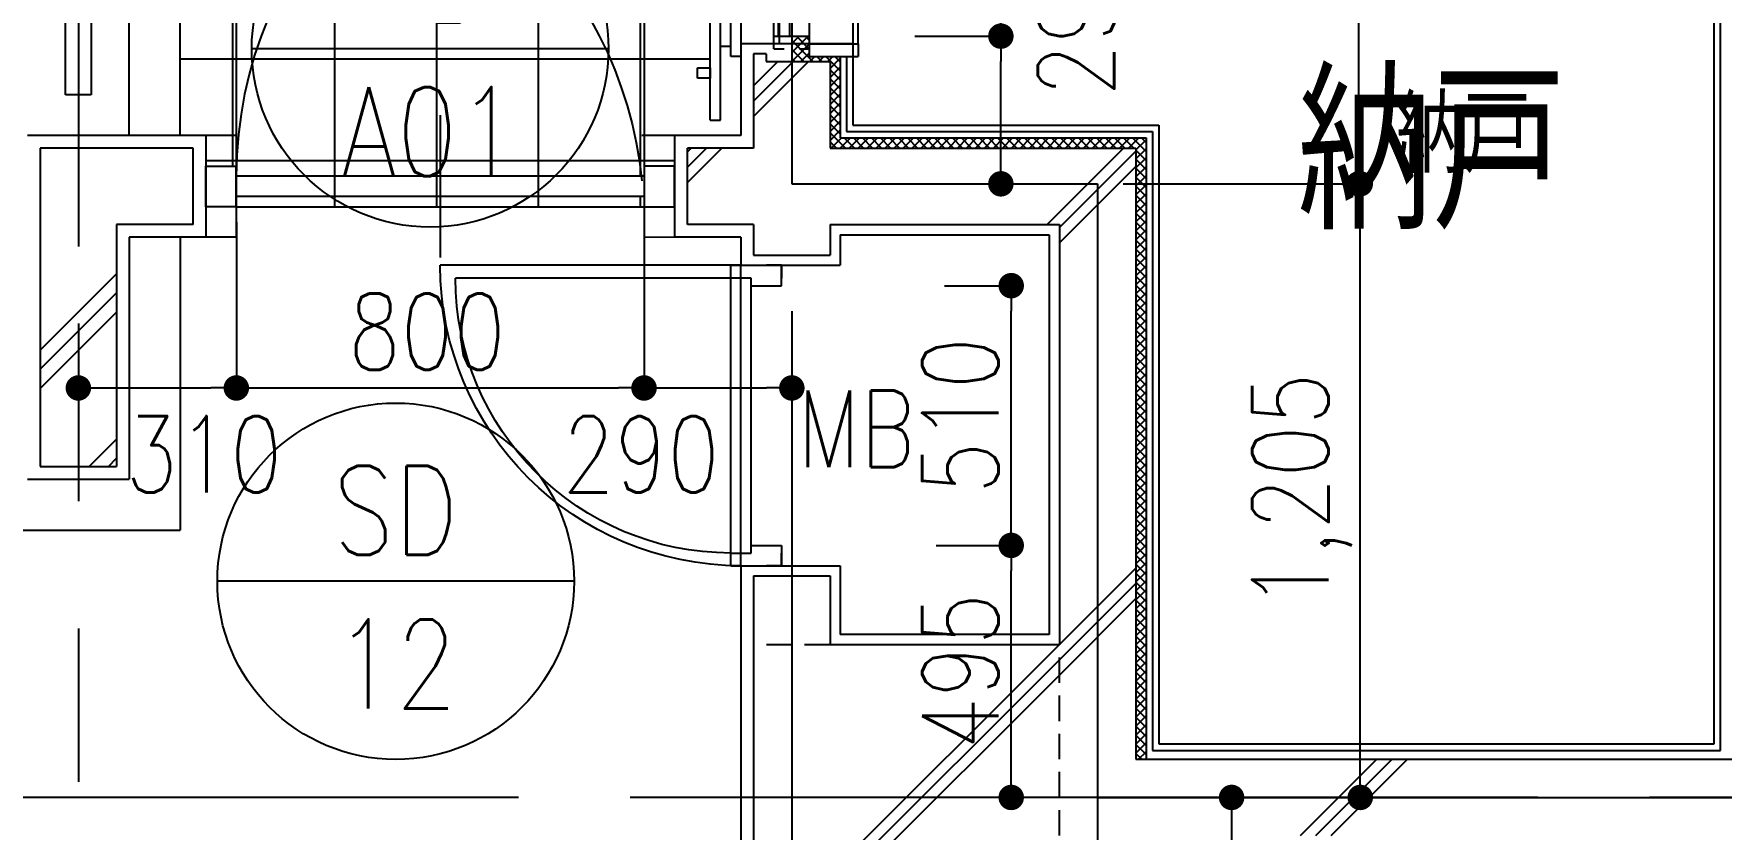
# Model space of a CAD drawing. Header units: millimetres. Extents: x 15495 to 166182, y -39946 to 18307.
# Drawn here: x 105502 to 108813, y -27824 to -26262 of the extents above; entities that cross this region are included whole.
import ezdxf
from ezdxf.enums import TextEntityAlignment as Align

# ---------------------------------------------------------------- set-up
doc = ezdxf.new("R2010")
doc.units = ezdxf.units.MM
doc.header["$LTSCALE"] = 1000
doc.linetypes.add('CENTER', pattern=[2, 1.25, -0.25, 0.25, -0.25])
doc.linetypes.add('DASHED2', pattern=[0.375, 0.25, -0.125])
doc.layers.get('0').update_dxf_attribs({"linetype": 'CONTINUOUS'})
for name, color, linetype in [('DT_ID', 13, 'CONTINUOUS'), ('E_TEXT', 3, 'CONTINUOUS'), ('F_FITT1-100', 5, 'CONTINUOUS'), ('F_FITT1-50', 5, 'CONTINUOUS'), ('F_FITT2-100', 1, 'CONTINUOUS'), ('F_FITT2-50', 1, 'CONTINUOUS'), ('TF-A_ELSE-100', 6, 'CONTINUOUS'), ('TF-A_ELSE-50', 6, 'CONTINUOUS'), ('TF-DT_ID-100', 13, 'CONTINUOUS'), ('TF-E_DIM-50', 3, 'CONTINUOUS'), ('TF-E_GRID-100', 1, 'CENTER'), ('TF-E_GRID-50', 1, 'CENTER'), ('TF-E_TEXT-100', 3, 'CONTINUOUS'), ('TF-E_TEXT-50', 3, 'CONTINUOUS'), ('TF-F_FINI1-100', 190, 'CONTINUOUS'), ('TF-F_FINI1-50', 190, 'CONTINUOUS'), ('TF-F_FINI2-50', 1, 'CONTINUOUS'), ('TF-F_FITT1-100', 5, 'CONTINUOUS'), ('TF-F_FITT1-50', 5, 'CONTINUOUS'), ('TF-F_HAT1-50', 9, 'CONTINUOUS'), ('TF-F_LAY2-100', 6, 'CONTINUOUS'), ('TF-F_LAY2-50', 6, 'CONTINUOUS'), ('TF-H-AREA-50', 1, 'CENTER'), ('TF-R_COLM-50', 7, 'CONTINUOUS'), ('TF-R_EWALL-50', 7, 'CONTINUOUS'), ('TF-U_FIRE-50', 9, 'CONTINUOUS'), ('TF-U_LGS-50', 120, 'CONTINUOUS')]:
    doc.layers.add(name, color=color, linetype=linetype)
doc.styles.add('DIM', font='romans.shx', dxfattribs={"width": 0.8, "bigfont": 'bigfont.shx'})
doc.styles.add('ROOM', font='romans.shx', dxfattribs={"width": 0.8, "bigfont": 'bigfont.shx'})
doc.styles.get("Standard").update_dxf_attribs({"font": 'txt.shx', "bigfont": 'bigfont.shx'})
doc.dimstyles.new('DIM50_3_3', dxfattribs={"dimscale": 50, "dimtxt": 3, "dimasz": 1, "dimexe": 0, "dimexo": 1, "dimgap": 0.5, "dimtad": 1, "dimdec": 1, "dimdsep": 46, "dimlunit": 6, "dimtxsty": 'DIM', "dimblk1": 'DOT', "dimblk2": 'DOT', "dimsah": 1, "dimcen": 1, "dimclrd": 256, "dimclre": 256, "dimclrt": 256, "dimadec": 0, "dimazin": 0, "dimtfac": 1, "dimtdec": 1, "dimtix": 1, "dimtmove": 2, "dimatfit": 3, "dimldrblk": 'DOT', "dimfxl": 1, "dimtvp": 0.833333, "dimtolj": 1, "dimarcsym": 0})
pattern_1 = [(45, (-133336.5, -63816.8), (-424.264, 424.264), []), (45, (-133306.5, -63816.8), (-424.264, 424.264), []), (45, (-133276.5, -63816.8), (-424.264, 424.264), [])]

# ---------------------------------------------------------------- blocks, each defined once
blk = doc.blocks.new('AW-A22_100')
at = {"layer": 'F_FITT1-100'}
for p, q in [((125, -497.5), (125, 0)), ((75, -297.5), (75, -795)), ((-100, -397.5), (300, -397.5))]:
    blk.add_line(p, q, dxfattribs=at)
at = {"layer": 'F_FITT2-100'}
for p, q in [((0, 0), (0, -795)), ((220, 0), (220, -795))]:
    blk.add_line(p, q, dxfattribs=at)
blk = doc.blocks.new('SD-12_100')
at = {"layer": 'F_FITT1-100'}
for p, q in [((0, 0), (590.0005, 0)), ((0, -590.0005), (0, 0))]:
    blk.add_line(p, q, dxfattribs=at)
blk.add_arc((0, 0), 590.0005, 270, 0, dxfattribs=at)
blk = doc.blocks.new('TATEGU-KIGOU')
at = {"color": 2}
blk.add_line((350, 0), (-350, 0), dxfattribs=at)
blk.add_circle((0, 0), 350, dxfattribs=at)
at = {"color": 2, "style": 'ROOM', "width": 0.8}
for tag, p in [('建具種別', (0, 51.6)), ('建具番号', (0, -250.1))]:
    blk.add_attdef(tag, text='', height=175, dxfattribs=at).set_placement(p, align=Align.CENTER)
at = {"flags": 1}
for tag, p in [('内法寸法（W）', (-414, -713.8)), ('内法寸法（H）', (-414, -1063.8)), ('階', (-373.6, -1414.3)), ('部屋名', (-373.6, -1786.8)), ('メーカー名', (-373.6, -2148.9)), ('値段', (-373.6, -2498.9)), ('重量', (-373.6, -2848.9)), ('建具形状', (-373.6, -3199)), ('開閉方式', (-373.6, -3549)), ('取付場所', (-373.6, -3899)), ('見込', (-373.6, -4296.3)), ('扉厚', (-373.6, -4646.3)), ('仕上', (-373.6, -4996.3)), ('ガラス', (-373.6, -5346.3)), ('建具金物', (-373.6, -5696.3)), ('枠形状', (-373.6, -6046.3)), ('沓摺形状', (-373.6, -6396.3)), ('特記事項', (-373.6, -6746.3)), ('防火性能', (-373.6, -7096.3))]:
    blk.add_attdef(tag, p, '', height=175, dxfattribs=at)
blk = doc.blocks.new('AD-A01_100')
at = {"layer": 'F_FITT1-100'}
blk.add_line((0, -719.999925), (0, 0), dxfattribs=at)
blk.add_arc((0, 80.000075), 800, 270, 354.260824124, dxfattribs=at)
blk = doc.blocks.new('ROOM')
at = {"layer": 'DT_ID', "flags": 1}
for tag, p in [('室番号', (0, 500)), ('面積', (0, -500)), ('内装制限', (0, -1000)), ('仕上レベル', (0, -1500)), ('スラブレベル', (0, -2000)), ('天井高', (0, -2500)), ('床下地', (0, -3000)), ('床仕上', (0, -3500)), ('巾木高さ', (0, -4000)), ('巾木仕上', (0, -4500)), ('壁下地', (0, -5000)), ('壁仕上', (0, -5500)), ('天井下地', (0, -6000)), ('天井仕上', (0, -6500)), ('見切縁', (0, -7000)), ('備考', (0, -7500))]:
    blk.add_attdef(tag, p, '', height=300, dxfattribs=at)
at = {"layer": 'E_TEXT', "style": 'ROOM', "width": 0.8}
blk.add_attdef('室名', (0, 0), '', height=300, dxfattribs=at)
blk = doc.blocks.new('TF-BLOCK_100')
at = {"layer": 'TF-A_ELSE-100'}
for p, q in [((14275, 7880), (14275, 10480)), ((14325, 10430), (14325, 7880)), ((14400, 7800), (14400, 10355)), ((14500, 7800), (14500, 10255)), ((15540, 7830), (15540, 8925)), ((15560, 7830), (15560, 8925)), ((14325, 7880), (14275, 7880)), ((15540, 7830), (15560, 7830)), ((14500, 7600), (14500, 7025)), ((12200, 7025), (14500, 7025))]:
    blk.add_line(p, q, dxfattribs=at)
at = {"layer": 'TF-E_GRID-100'}
for p, q in [((15699.93, 15455), (15699.93, -4653.96)), ((30632.81, 6500), (-4082.3, 6500))]:
    blk.add_line(p, q, dxfattribs=at)
at = {"layer": 'TF-F_FINI1-100'}
for p, q in [((17510, 6605), (17510, 9050)), ((15600, 7980), (15600, 7800)), ((15820, 7980), (15600, 7980)), ((15820, 7980), (15820, 7820)), ((15820, 7955), (15820, 7820)), ((15820, 7820), (16420, 7820)), ((16420, 7820), (16420, 6605)), ((14610, 7800), (14200, 7800)), ((14610, 7800), (14610, 7600)), ((15600, 7800), (15406, 7799.92)), ((15410, 7799.92), (15410, 7599.92)), ((14610, 7600), (14400, 7600)), ((14400, 7600), (14400, 7125)), ((15600, 7600), (15410, 7599.92)), ((15600, 7600), (15600, 7545)), ((15795, 7605), (16205, 7605)), ((15795, 7605), (15795, 7545)), ((16205, 7605), (16205, 6820)), ((15600, 7545), (15795, 7545)), ((14200, 7125), (14400, 7125)), ((15600, 6955), (15600, 5711.52)), ((15600, 6955), (15795, 6955)), ((15795, 6955), (15795, 6820)), ((16205, 6820), (15795, 6820)), ((16420, 6605), (17510, 6605))]:
    blk.add_line(p, q, dxfattribs=at)
at = {"layer": 'TF-F_LAY2-100', "linetype": 'Continuous'}
for p, q in [((14602.5, 10255), (14602.5, 7800)), ((14802.5, 10255), (14802.5, 7660)), ((15002.5, 10255), (15002.5, 7660)), ((15202.5, 10255), (15202.5, 7660)), ((15402.5, 10255), (15402.5, 7720)), ((15540, 7950), (14500, 7950)), ((15410, 7750), (14610, 7750)), ((14610, 7660), (15410, 7660))]:
    blk.add_line(p, q, dxfattribs=at)
at = {"layer": 'TF-F_LAY2-100'}
blk.add_line((15580, 7975), (15560, 7975), dxfattribs=at)
at = {"layer": 'TF-DT_ID-100'}
for p, values in [((14990.28, 7970.07), {'建具種別': 'AD', '建具番号': 'A01'}), ((14922.81, 6924.58), {'建具種別': 'SD', '建具番号': '12'})]:
    blk.add_blockref('TATEGU-KIGOU', p, dxfattribs=at).add_auto_attribs(values)
at = {"layer": 'TF-E_TEXT-100'}
ref = blk.add_blockref('ROOM', (16692.1, 7616.54), dxfattribs=at)
ref.add_attrib('室名', '納戸', (16692.1, 7616.54), dxfattribs={"height": 300, "style": 'ROOM', "width": 0.8})
at = {"layer": 'TF-F_FITT1-100', "xscale": -1, "yscale": -1, "rotation": 180}
blk.add_blockref('AW-A22_100', (15600, 8775), dxfattribs=at)
at = {"layer": 'TF-F_FITT1-100', "yscale": -1}
blk.add_blockref('AD-A01_100', (14610, 7710.75), dxfattribs=at)
at = {"layer": 'TF-F_FITT1-100', "xscale": -1}
blk.add_blockref('SD-12_100', (15600, 7545), dxfattribs=at)
blk = doc.blocks.new('DOT')
at = {"color": 0, "linetype": 'ByBlock'}
blk.add_line((-0.5, 0), (-1, 0), dxfattribs=at)
at = {"color": 0, "linetype": 'ByBlock', "const_width": 0.5}
blk.add_lwpolyline([(-0.25, 0, 1), (0.25, 0, 1)], format="xyb", close=True, dxfattribs=at)
blk = doc.blocks.new('*D579')
at = {"layer": 'TF-E_DIM-50', "lineweight": -2}
for p, q in [((107589.6, -27689.3), (107589.6, -28374.8)), ((106989.6, -28308.3), (106989.6, -28374.8)), ((107039.6, -28374.8), (107539.6, -28374.8))]:
    blk.add_line(p, q, dxfattribs=at)
at = {"layer": 'TF-E_DIM-50', "lineweight": -2, "xscale": 50, "yscale": 50, "zscale": 50, "rotation": 180}
blk.add_blockref('DOT', (106989.6, -28374.8), dxfattribs=at)
at = {"layer": 'TF-E_DIM-50', "lineweight": -2, "xscale": 50, "yscale": 50, "zscale": 50}
blk.add_blockref('DOT', (107589.6, -28374.8), dxfattribs=at)
at = {"layer": 'TF-E_DIM-50', "insert": (107289.6, -28274.8), "char_height": 150, "attachment_point": 5, "style": 'DIM'}
blk.add_mtext('\\A1;600', dxfattribs=at)
blk = doc.blocks.new('_DOT')
at = {"color": 0, "linetype": 'ByBlock'}
blk.add_line((-0.5, 0), (-1, 0), dxfattribs=at)
at = {"color": 0, "linetype": 'ByBlock', "const_width": 0.5}
blk.add_lwpolyline([(-0.25, 0, 1), (0.25, 0, 1)], format="xyb", close=True, dxfattribs=at)
blk = doc.blocks.new('*D578')
at = {"layer": 'TF-E_DIM-50', "lineweight": -2}
for p, q in [((107858.1, -27761.4), (107852.5, -27761.4)), ((107852.5, -27811.4), (107852.5, -28526.4)), ((107308.1, -28576.4), (107852.5, -28576.4))]:
    blk.add_line(p, q, dxfattribs=at)
at = {"layer": 'TF-E_DIM-50', "lineweight": -2, "xscale": 50, "yscale": 50, "zscale": 50}
for p, rotation in [((107852.5, -27761.4), 90), ((107852.5, -28576.4), 270)]:
    blk.add_blockref('DOT', p, dxfattribs=dict(at, rotation=rotation))
at = {"layer": 'TF-E_DIM-50', "insert": (107752.5, -28168.9), "char_height": 150, "attachment_point": 5, "rotation": 90, "style": 'DIM'}
blk.add_mtext('\\A1;815', dxfattribs=at)
blk = doc.blocks.new('AW-A22_50')
at = {"layer": 'F_FITT1-50'}
for p, q in [((65, 805), (85, 805)), ((65, 805), (65, 780)), ((115, 805), (135, 805)), ((135, 820), (135, 805)), ((135, 820), (230, 820)), ((135, 805), (135, 780)), ((135, 795), (230, 795)), ((230, 795), (230, 820)), ((65, 780), (135, 780)), ((104, 780), (104, 742)), ((126, 780), (126, 742)), ((104, 742), (126, 742)), ((115, 742), (115, 422.5)), ((-100, 397.5), (300, 397.5)), ((74, 372.5), (74, 422.5)), ((74, 422.5), (96, 422.5)), ((96, 422.5), (96, 372.5)), ((104, 372.5), (104, 422.5)), ((104, 422.5), (161.5, 422.5)), ((126, 372.5), (126, 422.5)), ((161.5, 422.5), (161.5, 372.5)), ((96, 372.5), (74, 372.5)), ((85, 53), (85, 372.5)), ((161.5, 372.5), (104, 372.5)), ((74, 15), (74, 53)), ((96, 53), (74, 53)), ((96, 15), (96, 53)), ((65, 15), (135, 15)), ((65, -10), (65, 15)), ((65, -10), (85, -10)), ((115, -10), (135, -10)), ((135, 0), (230, 0)), ((135, -25), (230, -25)), ((230, 0), (230, -25))]:
    blk.add_line(p, q, dxfattribs=at)
at = {"layer": 'F_FITT2-50'}
for p, q in [((-20, -25), (-20, 820)), ((0, 820), (-20, 820)), ((230, 0), (230, 795)), ((65, 15), (65, 780)), ((135, 780), (135, 422.5)), ((104, 742), (104, 422.5)), ((126, 742), (126, 422.5)), ((74, 53), (74, 372.5)), ((96, 53), (96, 372.5)), ((135, 0), (135, 372.5)), ((0, -25), (-20, -25))]:
    blk.add_line(p, q, dxfattribs=at)
blk = doc.blocks.new('*D546')
at = {"layer": 'TF-E_DIM-50', "lineweight": -2}
for p, q in [((107258.6, -25501.4), (107399.8, -25501.4)), ((107399.8, -26216.4), (107399.8, -25551.4)), ((107230.7, -26266.4), (107399.8, -26266.4))]:
    blk.add_line(p, q, dxfattribs=at)
at = {"layer": 'TF-E_DIM-50', "lineweight": -2, "xscale": 50, "yscale": 50, "zscale": 50}
for p, rotation in [((107399.8, -25501.4), 90), ((107399.8, -26266.4), 270)]:
    blk.add_blockref('DOT', p, dxfattribs=dict(at, rotation=rotation))
at = {"layer": 'TF-E_DIM-50', "insert": (107282.1, -25965.8), "char_height": 150, "attachment_point": 5, "rotation": 90, "style": 'DIM'}
blk.add_mtext('\\A1;765', dxfattribs=at)
blk = doc.blocks.new('AD-A01_50')
at = {"layer": 'F_FITT1-50'}
for p, q in [((-60, 720), (-60, -140)), ((-460, 40), (-460, -240)), ((-920, -140), (-920, -60)), ((-920, -60), (-860, -60)), ((-860.0015, -140), (-860.0015, -60)), ((0.0015, -60), (-59.9985, -60)), ((-59.9985, -80), (-860, -80)), ((-59.9985, -120), (-860, -120)), ((-860, -140), (-920, -140)), ((-59.9985, -140), (0.0015, -140))]:
    blk.add_line(p, q, dxfattribs=at)
blk.add_arc((-60, -80), 800, 90, 180, dxfattribs=at)
blk = doc.blocks.new('*D652')
at = {"layer": 'TF-E_DIM-50', "lineweight": -2}
for p, q in [((108230.4, -25421.4), (108101.9, -25421.4)), ((108101.9, -26506.4), (108101.9, -25471.4)), ((108089.4, -26556.4), (108101.9, -26556.4))]:
    blk.add_line(p, q, dxfattribs=at)
at = {"layer": 'TF-E_DIM-50', "lineweight": -2, "xscale": 50, "yscale": 50, "zscale": 50}
for p, rotation in [((108101.9, -25421.4), 90), ((108101.9, -26556.4), 270)]:
    blk.add_blockref('DOT', p, dxfattribs=dict(at, rotation=rotation))
at = {"layer": 'TF-E_DIM-50', "insert": (107987.6, -25988.9), "char_height": 150, "attachment_point": 5, "rotation": 90, "style": 'DIM'}
blk.add_mtext('\\A1;1,135', dxfattribs=at)
blk = doc.blocks.new('*D575')
at = {"layer": 'TF-E_DIM-50', "lineweight": -2}
for p, q in [((105899.6, -26631.4), (105899.6, -26957.3)), ((105589.6, -26830.6), (105589.6, -26957.3)), ((105639.6, -26957.3), (105849.6, -26957.3))]:
    blk.add_line(p, q, dxfattribs=at)
at = {"layer": 'TF-E_DIM-50', "lineweight": -2, "xscale": 50, "yscale": 50, "zscale": 50, "rotation": 180}
blk.add_blockref('DOT', (105589.6, -26957.3), dxfattribs=at)
at = {"layer": 'TF-E_DIM-50', "lineweight": -2, "xscale": 50, "yscale": 50, "zscale": 50}
blk.add_blockref('DOT', (105899.6, -26957.3), dxfattribs=at)
at = {"layer": 'TF-E_DIM-50', "insert": (105835.8, -27087.5), "char_height": 150, "attachment_point": 5, "style": 'DIM'}
blk.add_mtext('\\A1;310', dxfattribs=at)
blk = doc.blocks.new('*D584')
at = {"layer": 'TF-E_DIM-50', "lineweight": -2}
for p, q in [((107639.6, -26556.4), (108105, -26556.4)), ((108105, -27711.4), (108105, -26606.4)), ((108089.4, -27761.4), (108105, -27761.4))]:
    blk.add_line(p, q, dxfattribs=at)
at = {"layer": 'TF-E_DIM-50', "lineweight": -2, "xscale": 50, "yscale": 50, "zscale": 50}
for p, rotation in [((108105, -26556.4), 90), ((108105, -27761.4), 270)]:
    blk.add_blockref('DOT', p, dxfattribs=dict(at, rotation=rotation))
at = {"layer": 'TF-E_DIM-50', "insert": (107990.7, -27158.9), "char_height": 150, "attachment_point": 5, "rotation": 90, "style": 'DIM'}
blk.add_mtext('\\A1;1,205', dxfattribs=at)
blk = doc.blocks.new('*D582')
at = {"layer": 'TF-E_DIM-50', "lineweight": -2}
for p, q in [((107288.9, -26756.4), (107420.1, -26756.4)), ((107420.1, -27216.4), (107420.1, -26806.4)), ((107272.6, -27266.4), (107420.1, -27266.4))]:
    blk.add_line(p, q, dxfattribs=at)
at = {"layer": 'TF-E_DIM-50', "lineweight": -2, "xscale": 50, "yscale": 50, "zscale": 50}
for p, rotation in [((107420.1, -26756.4), 89.99963758475985), ((107420.1, -27266.4), 269.9996375847599)]:
    blk.add_blockref('DOT', p, dxfattribs=dict(at, rotation=rotation))
at = {"layer": 'TF-E_DIM-50', "insert": (107320.1, -27011.4), "char_height": 150, "attachment_point": 5, "rotation": 89.9996, "style": 'DIM'}
blk.add_mtext('\\A1;510', dxfattribs=at)
blk = doc.blocks.new('*D581')
at = {"layer": 'TF-E_DIM-50', "lineweight": -2}
for p, q in [((106699.6, -26606.4), (106699.6, -26957.3)), ((106749.6, -26957.3), (106939.6, -26957.3)), ((106989.6, -26958), (106989.6, -26957.3))]:
    blk.add_line(p, q, dxfattribs=at)
at = {"layer": 'TF-E_DIM-50', "lineweight": -2, "xscale": 50, "yscale": 50, "zscale": 50, "rotation": 180}
blk.add_blockref('DOT', (106699.6, -26957.3), dxfattribs=at)
at = {"layer": 'TF-E_DIM-50', "lineweight": -2, "xscale": 50, "yscale": 50, "zscale": 50}
blk.add_blockref('DOT', (106989.6, -26957.3), dxfattribs=at)
at = {"layer": 'TF-E_DIM-50', "insert": (106693.5, -27087.5), "char_height": 150, "attachment_point": 5, "style": 'DIM'}
blk.add_mtext('\\A1;290', dxfattribs=at)
blk = doc.blocks.new('*D580')
at = {"layer": 'TF-E_DIM-50', "lineweight": -2}
for p, q in [((106699.6, -26606.4), (106699.6, -26957.3)), ((105899.6, -26631.4), (105899.6, -26957.3)), ((105949.6, -26957.3), (106649.6, -26957.3))]:
    blk.add_line(p, q, dxfattribs=at)
at = {"layer": 'TF-E_DIM-50', "lineweight": -2, "xscale": 50, "yscale": 50, "zscale": 50, "rotation": 180}
blk.add_blockref('DOT', (105899.6, -26957.3), dxfattribs=at)
at = {"layer": 'TF-E_DIM-50', "lineweight": -2, "xscale": 50, "yscale": 50, "zscale": 50}
blk.add_blockref('DOT', (106699.6, -26957.3), dxfattribs=at)
at = {"layer": 'TF-E_DIM-50', "insert": (106273.7, -26846.6), "char_height": 150, "attachment_point": 5, "style": 'DIM'}
blk.add_mtext('\\A1;800', dxfattribs=at)
blk = doc.blocks.new('SD-12_50')
at = {"layer": 'F_FITT1-50'}
for p, q in [((-79.99925, 0), (-49.99925, 0)), ((-79.99925, 0), (-79.99925, -25)), ((-79.99925, -40), (-79.99925, 0)), ((20.00075, 0), (-9.99925, 0)), ((20.00075, -590), (20.00075, 0)), ((-19.99925, -565), (-19.99925, -25)), ((-19.99925, -25), (560.00075, -25)), ((-19.99925, -40), (-79.99925, -40)), ((-19.99925, -550), (-79.99925, -550)), ((-79.99925, -550), (-79.99925, -590)), ((-79.99925, -590), (-79.99925, -565)), ((-79.99925, -590), (-49.99925, -590)), ((20.00075, -565), (-19.99925, -565)), ((20.00075, -590), (-9.99925, -590))]:
    blk.add_line(p, q, dxfattribs=at)
blk.add_arc((20.00075, -25), 540, 270, 0, dxfattribs=at)
blk = doc.blocks.new('*D583')
at = {"layer": 'TF-E_DIM-50', "lineweight": -2}
for p, q in [((107272.6, -27266.4), (107420.1, -27266.4)), ((107420.1, -27711.4), (107420.1, -27316.4)), ((107456.2, -27761.4), (107420.1, -27761.4))]:
    blk.add_line(p, q, dxfattribs=at)
at = {"layer": 'TF-E_DIM-50', "lineweight": -2, "xscale": 50, "yscale": 50, "zscale": 50}
for p, rotation in [((107420.1, -27266.4), 89.99963758475985), ((107420.1, -27761.4), 269.9996375847599)]:
    blk.add_blockref('DOT', p, dxfattribs=dict(at, rotation=rotation))
at = {"layer": 'TF-E_DIM-50', "insert": (107320.1, -27513.9), "char_height": 150, "attachment_point": 5, "rotation": 89.9996, "style": 'DIM'}
blk.add_mtext('\\A1;495', dxfattribs=at)
blk = doc.blocks.new('*D653')
at = {"layer": 'TF-E_DIM-50', "lineweight": -2}
for p, q in [((107246.4, -26266.4), (107399.8, -26266.4)), ((107399.8, -26506.4), (107399.8, -26316.4)), ((107347.4, -26556.4), (107399.8, -26556.4))]:
    blk.add_line(p, q, dxfattribs=at)
at = {"layer": 'TF-E_DIM-50', "lineweight": -2, "xscale": 50, "yscale": 50, "zscale": 50}
for p, rotation in [((107399.8, -26266.4), 90), ((107399.8, -26556.4), 270)]:
    blk.add_blockref('DOT', p, dxfattribs=dict(at, rotation=rotation))
at = {"layer": 'TF-E_DIM-50', "insert": (107547.1, -26230.7), "char_height": 150, "attachment_point": 5, "rotation": 90, "style": 'DIM'}
blk.add_mtext('\\A1;290', dxfattribs=at)
blk = doc.blocks.new('TF-BLOCK_50')
at = {"layer": 'TF-F_HAT1-50'}
h = blk.add_hatch(dxfattribs=at)
h.set_pattern_fill('RC4', color=256, scale=30, style=0)
h.set_pattern_definition(pattern_1)
h.paths.add_polyline_path([(16375, 7775), (15775, 7775), (15775, 7944.99), (15700, 7945), (15700, 7700), (16300, 7700), (16300, 6500), (17550, 6500), (17550, 6575), (16375, 6575), (16375, 6800)])
h.paths.add_polyline_path([(16300, 7700), (15700, 7700), (15700, 7565), (15775, 7565), (15775, 7625), (16225, 7625), (16225, 6800), (16225, 6500), (16300, 6500)])
h.paths.add_polyline_path([(15700, 7945), (15649.96, 7945), (15649.96, 7960), (15625, 7960), (15625, 7775), (15495, 7775), (15495, 7625), (15625, 7625), (15625, 7565), (15700, 7565)])
h.paths.add_polyline_path([(17550, 6500), (16225, 6500), (16225, 6425), (17550, 6425)])
h = blk.add_hatch(dxfattribs=at)
h.set_pattern_fill('RC2', color=256, scale=50, style=0)
h.set_pattern_definition([(45, (-40500.75, -39432), (-441.942, 441.942), []), (45, (-40463.25, -39432), (-441.942, 441.942), []), (45, (-40425.75, -39432), (-441.942, 441.942), [])])
h.paths.add_polyline_path([(14375, 7812.54), (14350, 7812.54), (14350, 7797.54), (14225, 7797.54), (14225, 6897.54), (14350, 6897.54), (14350, 6882.54), (14375, 6882.54)])
h = blk.add_hatch(dxfattribs=at)
h.set_pattern_fill('RC2', color=256, scale=50, style=0)
h.set_pattern_definition([(45, (-28400.75, -37379.5), (-441.942, 441.942), []), (45, (-28363.25, -37379.5), (-441.942, 441.942), []), (45, (-28325.75, -37379.5), (-441.942, 441.942), [])])
h.paths.add_polyline_path([(14375, 7625), (14525, 7625), (14525, 7775), (14225, 7775), (14225, 7150), (14375, 7150)])
h = blk.add_hatch(dxfattribs=at)
h.set_pattern_fill('RC4', color=256, scale=30, style=0)
h.set_pattern_definition(pattern_1)
h.paths.add_polyline_path([(15775, 6200), (15700, 6200), (15700, 5737.51), (15775, 5737.51)])
h.paths.add_polyline_path([(15700, 6200), (15625, 6200), (15625, 5722.5), (15649.96, 5722.5), (15649.96, 5737.5), (15700, 5737.51)])
h.paths.add_polyline_path([(16225, 6425), (16225, 6500), (15700, 6500), (15700, 6200), (15775, 6200), (16225, 6200)])
h.paths.add_polyline_path([(15700, 6500), (15625, 6500), (15625, 6200), (15700, 6200)])
h.paths.add_polyline_path([(15700, 6800), (15625, 6800), (15625, 6500), (15700, 6500)])
h.paths.add_polyline_path([(16225, 6800), (15775, 6800), (15700, 6800), (15700, 6500), (16225, 6500)])
h.paths.add_polyline_path([(15775, 6935), (15700, 6935), (15700, 6800), (15775, 6800)])
h.paths.add_polyline_path([(15700, 6935), (15625, 6935), (15625, 6800), (15700, 6800)])
at = {"layer": 'TF-U_FIRE-50'}
h = blk.add_hatch(dxfattribs=at)
h.set_pattern_fill('ANSI37', color=256, scale=100, style=0)
h.set_pattern_definition([(45, (-28400.745, -37379.51), (-8.8388348, 8.8388348), []), (135, (-28400.745, -37379.51), (-8.8388348, -8.8388348), [])])
h.paths.add_polyline_path([(15775, 7775), (16125, 7775), (16125, 7795), (15795, 7795), (15795, 7955), (15735, 7955), (15735, 7970), (15735, 7995), (15700, 7995), (15700, 7945), (15775, 7944.99)])
h.paths.add_polyline_path([(16395, 7795), (16125, 7795), (16125, 7775), (16375, 7775), (16375, 6875), (16375, 6750), (16395, 6750)])
h.paths.add_polyline_path([(16395, 6750), (16375, 6750), (16375, 6575), (16395, 6575)])
at = {"layer": 'TF-A_ELSE-50'}
for p, q in [((14275, 7880), (14275, 10480)), ((14325, 10430), (14325, 7880)), ((14400, 7800), (14400, 10355)), ((14500, 7800), (14500, 10255)), ((15540, 7830), (15540, 8925)), ((15560, 7830), (15560, 8925)), ((15515, 7912.5), (15515, 7932.5)), ((15515, 7932.5), (15540, 7932.5)), ((15540, 7932.5), (15540, 7912.5)), ((15540, 7912.5), (15515, 7912.5)), ((14325, 7880), (14275, 7880)), ((15540, 7830), (15560, 7830)), ((14500, 7600), (14500, 7025)), ((12200, 7025), (14500, 7025))]:
    blk.add_line(p, q, dxfattribs=at)
at = {"layer": 'TF-E_GRID-50'}
for p, q in [((15700, 15455), (15700, -4653.96)), ((14300, 10831.9), (14300, 6530.62)), ((31163.65, 6500), (-4082.3, 6500))]:
    blk.add_line(p, q, dxfattribs=at)
at = {"layer": 'TF-F_FINI1-50'}
for p, q in [((17510, 6605), (17510, 9050)), ((15600, 7980), (15600, 7800)), ((15665, 7980), (15600, 7980)), ((15820, 7955), (15820, 7820)), ((15820, 7955), (15820, 7820)), ((15820, 7820), (16420, 7820)), ((16420, 7820), (16420, 6605)), ((14550, 7800), (14200, 7800)), ((14550, 7800), (14550, 7600)), ((15600, 7800), (15470, 7800)), ((15470, 7800), (15470, 7600)), ((14550, 7600), (14400, 7600)), ((14400, 7600), (14400, 7125)), ((15600, 7600), (15470, 7600)), ((15600, 7600), (15600, 7545)), ((15795, 7605), (16205, 7605)), ((15795, 7605), (15795, 7545)), ((16205, 7605), (16205, 6820)), ((15600, 7545), (15795, 7545)), ((14200, 7125), (14400, 7125)), ((15600, 6955), (15600, 5702.5)), ((15600, 6955), (15795, 6955)), ((15795, 6955), (15795, 6820)), ((16205, 6820), (15795, 6820)), ((16420, 6605), (17510, 6605))]:
    blk.add_line(p, q, dxfattribs=at)
at = {"layer": 'TF-F_FINI2-50'}
for p, q in [((15807.5, 7955), (15807.5, 7807.5)), ((15807.5, 7807.5), (16407.5, 7807.5)), ((16407.5, 7807.5), (16407.5, 6592.5)), ((16407.5, 6592.5), (17522.5, 6592.5))]:
    blk.add_line(p, q, dxfattribs=at)
at = {"layer": 'TF-F_FITT1-50'}
for p, q in [((15735, 7970), (15735, 7995)), ((15735, 7955), (15735, 7970)), ((15010, 7840), (15010, 7560)), ((15470, 7660), (15470, 7740))]:
    blk.add_line(p, q, dxfattribs=at)
at = {"layer": 'TF-F_LAY2-50', "linetype": 'Continuous'}
for p, q in [((14602.5, 10255), (14602.5, 7740)), ((14802.5, 10255), (14802.5, 7720)), ((15002.5, 10255), (15002.5, 7720)), ((15202.5, 10255), (15202.5, 7720)), ((15402.5, 10255), (15402.5, 7720)), ((15540, 7950), (14500, 7950)), ((15470, 7750), (14550, 7750)), ((14610, 7660), (15410, 7660)), ((14802.5, 7680), (14802.5, 7660)), ((15002.5, 7680), (15002.5, 7660)), ((15202.5, 7680), (15202.5, 7660)), ((15402.5, 7680), (15402.5, 7660))]:
    blk.add_line(p, q, dxfattribs=at)
at = {"layer": 'TF-F_LAY2-50'}
blk.add_line((15580, 7975), (15560, 7975), dxfattribs=at)
at = {"layer": 'TF-H-AREA-50'}
blk.add_lwpolyline([(15699.93, 7705), (16300, 7705), (16300, 6500), (17550, 6500), (17550, 9090), (16590.01, 9090), (16590.01, 8840), (15700, 8840), (15700, 7705)], dxfattribs=at)
at = {"layer": 'TF-R_COLM-50', "linetype": 'DASHED2', "ltscale": 0.2}
for p, q in [((15775, 6800), (15625, 6800)), ((16225, 6425), (16225, 6800))]:
    blk.add_line(p, q, dxfattribs=at)
at = {"layer": 'TF-R_COLM-50'}
for p, q in [((15625, 6800), (15625, 6200)), ((16225, 6800), (15775, 6800)), ((16375, 6800), (16375, 6575))]:
    blk.add_line(p, q, dxfattribs=at)
at = {"layer": 'TF-R_EWALL-50'}
for p, q in [((15625, 7960), (15625, 7775)), ((15649.96, 7960), (15625, 7960)), ((15649.96, 7960), (15649.96, 7945)), ((15649.96, 7945), (15775, 7944.99)), ((15775, 7944.99), (15775, 7775)), ((14525, 7775), (14225, 7775)), ((14225, 7775), (14225, 7150)), ((14525, 7625), (14525, 7775)), ((15625, 7775), (15495, 7775)), ((15495, 7625), (15495, 7775)), ((15775, 7775), (16375, 7775)), ((16375, 7775), (16375, 6800)), ((14525, 7625), (14375, 7625)), ((14375, 7625), (14375, 7150)), ((15625, 7625), (15495, 7625)), ((15625, 7625), (15625, 7565)), ((15775, 7625), (16225, 7625)), ((15775, 7625), (15775, 7565)), ((16225, 7625), (16225, 6800)), ((15625, 7565), (15775, 7565)), ((14225, 7150), (14375, 7150)), ((15625, 6935), (15775, 6935)), ((15625, 6935), (15625, 6800)), ((15775, 6935), (15775, 6800)), ((16375, 6575), (25875, 6575))]:
    blk.add_line(p, q, dxfattribs=at)
at = {"layer": 'TF-U_FIRE-50'}
for p, q in [((15795, 7955), (15795, 7795)), ((15795, 7795), (16395, 7795)), ((16395, 7795), (16395, 6575))]:
    blk.add_line(p, q, dxfattribs=at)
at = {"layer": 'TF-U_LGS-50'}
blk.add_line((17522.5, 6592.5), (17522.5, 9117.5), dxfattribs=at)
at = {"layer": 'TF-E_TEXT-50'}
ref = blk.add_blockref('ROOM', (16885.81, 7726.64), dxfattribs=dict(at, xscale=0.5, yscale=0.5, zscale=0.5))
ref.add_attrib('室名', '納戸', (16885.81, 7726.64), dxfattribs={"height": 150, "style": 'ROOM', "width": 0.8})
at = {"layer": 'TF-F_FITT1-50'}
for name, p in [('AW-A22_50', (15600, 7980)), ('AD-A01_50', (15470, 7800))]:
    blk.add_blockref(name, p, dxfattribs=at)
at = {"layer": 'TF-F_FITT1-50', "xscale": -1}
blk.add_blockref('SD-12_50', (15600, 7545), dxfattribs=at)
at = {"layer": 'TF-E_TEXT-50', "style": 'ROOM', "width": 0.8}
blk.add_text('MB', height=150, dxfattribs=at).set_placement((15826.57, 7223.88), align=Align.MIDDLE)
at = {"layer": 'TF-E_DIM-50'}
for base, p1, p2, angle, picture, middle in [((16812.34, 8840), (16749.83, 7705), (16990.84, 8840), 90, '*D652', (16698.05, 8272.5)), ((16815.41, 7705), (16749.83, 6500), (16300, 7705), 90, '*D584', (16701.12, 7102.5)), ((16130.48, 7505), (15933.05, 6995), (15949.27, 7505), 89.99964, '*D582', (16030.48, 7250)), ((16130.47, 6995), (16116.65, 6500), (15933.05, 6995), 89.99964, '*D583', (16030.47, 6747.5)), ((16562.94, 5685), (16518.47, 6500), (15968.52, 5685), 90, '*D578', (16462.94, 6092.5))]:
    dim = blk.add_linear_dim(base=base, p1=p1, p2=p2, angle=angle, dimstyle='DIM50_3_3', dxfattribs=at)
    dim.commit()
    dim.dimension.update_dxf_attribs({"geometry": picture, "text_midpoint": middle, "insert": (-91289.59, 34261.4)})
for base, p1, p2, picture, middle in [((16110.17, 8760), (15891.11, 7995), (15918.97, 8760), '*D546', (15992.54, 8295.57)), ((16110.17, 7995), (16007.8, 7705), (15906.78, 7995), '*D653', (16257.52, 8030.71))]:
    dim = blk.add_linear_dim(base=base, p1=p1, p2=p2, angle=90, dimstyle='DIM50_3_3', dxfattribs=at)
    dim.commit()
    dim.dimension.update_dxf_attribs({"geometry": picture, "text_midpoint": middle, "dimtype": 128, "insert": (-91289.59, 34261.4)})
for base, p1, p2, picture, middle in [((15410, 7304.12), (14610, 7680), (15410, 7705), '*D580', (14984.15, 7414.84)), ((15700, 7304.12), (15410, 7705), (15700, 7353.41), '*D581', (15403.9, 7173.85)), ((14610, 7304.12), (14300, 7480.82), (14610, 7680), '*D575', (14546.25, 7173.85))]:
    dim = blk.add_linear_dim(base=base, p1=p1, p2=p2, dimstyle='DIM50_3_3', dxfattribs=at)
    dim.commit()
    dim.dimension.update_dxf_attribs({"geometry": picture, "text_midpoint": middle, "dimtype": 128, "insert": (-91289.59, 34261.4)})
dim = blk.add_linear_dim(base=(16300, 5886.62), p1=(15700, 6003.13), p2=(16300, 6622.09), dimstyle='DIM50_3_3', dxfattribs=at)
dim.commit()
dim.dimension.update_dxf_attribs({"geometry": '*D579', "text_midpoint": (16000, 5986.62), "insert": (-91289.59, 34261.4)})

msp = doc.modelspace()

# ---------------------------------------------------------------- block references
for name in ['TF-BLOCK_100', 'TF-BLOCK_50']:
    msp.add_blockref(name, (91289.6, -34261.4))

doc.saveas('drawing.dxf')
